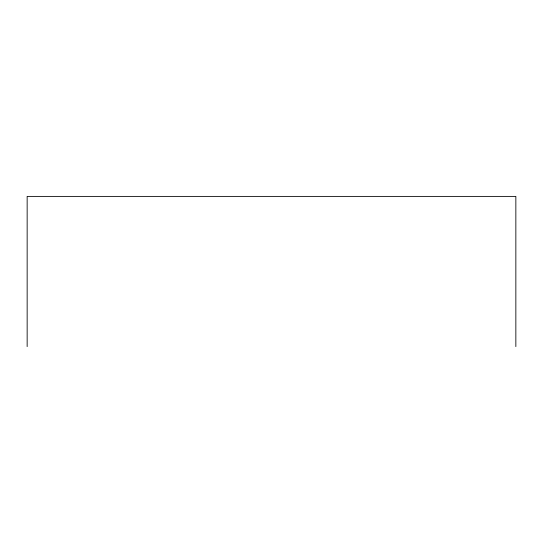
<?xml version="1.0" encoding="UTF-8"?>
<svg xmlns="http://www.w3.org/2000/svg" width="543" height="543" viewBox="0 0 543 543"><rect width="100%" height="100%" fill="white"/><g stroke="black" fill="none" stroke-linecap="round" stroke-linejoin="round"><path stroke-width="0.81" d="M515.85 346.604L515.85 196.396L27.15 196.396L27.15 346.604"/></g></svg>
